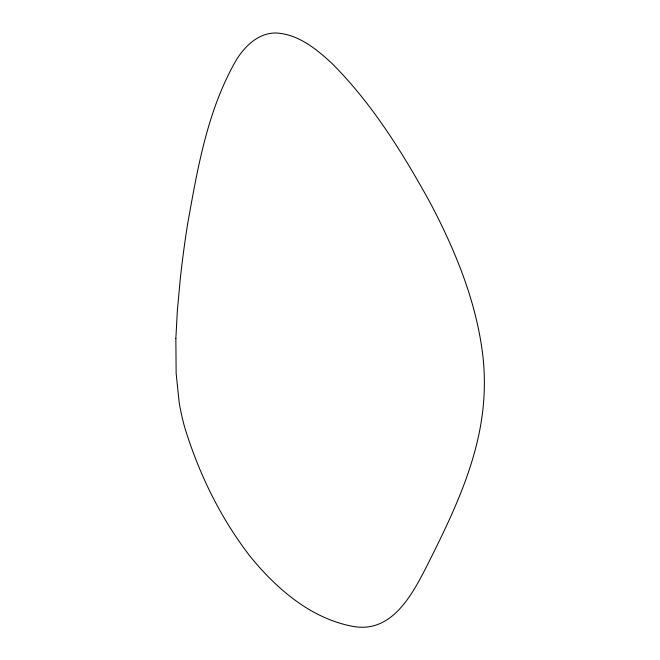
<?xml version="1.0" encoding="UTF-8"?>
<svg xmlns="http://www.w3.org/2000/svg" width="660" height="660" viewBox="0 0 660 660"><rect width="100%" height="100%" fill="white"/><g stroke="black" fill="none" stroke-linecap="round" stroke-linejoin="round"><path stroke-width="0.99" d="M175.857 338.415L176.137 373.304L179.14 402.097A227.815 227.815 0 0 0 184.569 426.896C198.743 473.426 220.448 518.059 250.313 556.578C276.631 588.918 311.14 618.791 353.306 626.447C394.028 633.765 414.439 590.329 429.544 560.678C455.548 508.728 481.099 454.352 484.028 395.348A237.361 237.361 0 0 0 482.947 356.565C476.644 302.346 455.59 251.064 430.369 203.099C402.847 153.153 372.355 103.843 331.832 63.294C316.264 48.947 298.13 34.064 276.02 33C258.844 32.794 245.371 45.639 236.725 59.284C207.454 109.527 197.629 168.118 187.523 224.606A1120.358 1120.358 0 0 0 180.287 278.817L177.35 310.728L175.857 338.415"/></g></svg>
